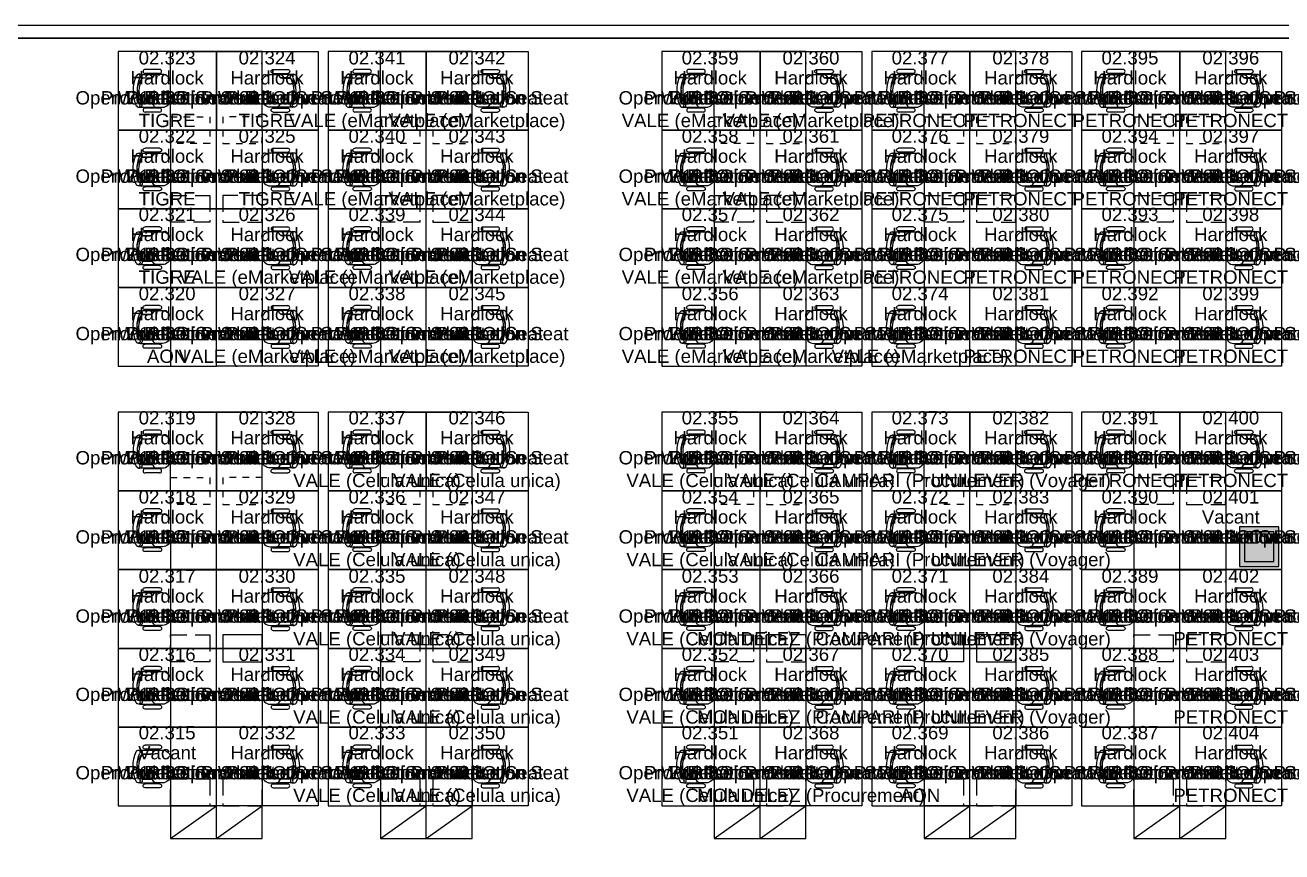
# Model space of a CAD drawing. Header units: metres. Extents: x 249.2 to 324.9, y -97.6 to -23.3.
# Drawn here: x 274.24 to 293.4, y -36.08 to -23.48 of the extents above; entities that cross this region are included whole.
import ezdxf
from ezdxf.enums import TextEntityAlignment as Align

# ---------------------------------------------------------------- set-up
doc = ezdxf.new("R2010")
doc.units = ezdxf.units.M
doc.linetypes.add('ACC BH AltaVila -2PAV$0$HIDDEN', pattern=[0.375, 0.25, -0.125])
for name, color, linetype in [('ACC BH AltaVila -2PAV$0$252', 7, 'Continuous'), ('ACC BH AltaVila -2PAV$0$P02', 7, 'Continuous'), ('ACC BH AltaVila -2PAV$0$PLR', 7, 'Continuous'), ('EC1 Area Polygons', 30, 'Continuous'), ('EC1 Space Function Descs', 7, 'Continuous'), ('EC1 Space Names', 7, 'Continuous'), ('EC1 Space Numbers', 140, 'Continuous'), ('EC1 Space Polygons', 6, 'Continuous'), ('EC1 Space Project', 7, 'Continuous'), ('EC1 Space Square Footages', 7, 'Continuous'), ('EC1 Space Status Descs', 7, 'Continuous'), ('EC1 Space Type Descs', 7, 'Continuous'), ('EC1 Tenant Names', 7, 'Continuous'), ('EC1 UDA Design Capacity', 7, 'Continuous'), ('EC1 UDA Is Secured', 7, 'Continuous'), ('EC1 Zone Polygons', 4, 'Continuous')]:
    doc.layers.add(name, color=color, linetype=linetype)
doc.styles.add('EC1 LABELS', font='arial.ttf', dxfattribs={"height": 0.2})

# ---------------------------------------------------------------- blocks, each defined once
blk = doc.blocks.new('ACC BH AltaVila -2PAV$0$CAD10')
for p, q in [((-32.5, -40.5), (-32.5, -18.2)), ((-26.5, -40.5), (-26.5, -18.2)), ((-25, -11.2), (-25, -35.1)), ((-22.7, -13.8), (-19, -13.8)), ((-19.5, -13.8), (-19.5, -28.8)), ((-19, -13.8), (-19, -26.9)), ((19, -13.8), (22.7, -13.8)), ((19, -26.9), (19, -13.8)), ((19.5, -13.8), (19.5, -28.8)), ((25, -11.2), (25, -35.1)), ((26.5, -40.5), (26.5, -18.2)), ((32.5, -40.5), (32.5, -18.2)), ((-25, -35.1), (-25, -45)), ((-20.8, -30.2), (-23.2, -31.8)), ((23.2, -31.8), (20.8, -30.2)), ((25, -45), (25, -35.1)), ((-13, -57), (13, -57))]:
    blk.add_line(p, q)
for centre, radius, start, end in [((-29.5, -18.2), 3, 0, 180), ((-19.7, -9.6), 5.59, 123.8625, 206.9558), ((-19.7, -9.6), 5.59, 197.4075, 206.9558), ((-22.1, -8.2), 2.82, 158.9328, 309.9139), ((-20.8, -9.7), 4.48, 211.9392, 245.6213), ((-22.5, -12.8), 1, 242.2765, 270), ((0, -55.1), 55.1, 65.57, 114.43), ((0, -55.1), 49.1, 65.57, 114.43), ((-19.3, -12.8), 1, 270, 298.086), ((0, -48.9), 39.9, 61.5569, 118.4431), ((-20.8, -9.7), 4.48, 294.3787, 309.8839), ((0, -32.1), 26.1, 46.4961, 133.5039), ((20.8, -9.7), 4.48, 230.1161, 245.6213), ((19.3, -12.8), 1, 241.914, 270), ((22.1, -8.2), 2.82, 230.0861, 21.0672), ((22.5, -12.8), 1, 270, 297.7235), ((20.8, -9.7), 4.48, 294.3787, 328.0608), ((19.7, -9.6), 5.59, 333.0442, 56.1375), ((29.5, -18.2), 3, 0, 180), ((-21, -35.1), 4, 123.6901, 180), ((-23, -26.9), 4, 303.6901, 0), ((23, -26.9), 4, 180, 236.3099), ((21, -35.1), 4, 0, 56.3099), ((-29.5, -40.5), 3, 180, 0), ((-13, -45), 12, 180, 270), ((13, -45), 12, 270, 0), ((29.5, -40.5), 3, 180, 0)]:
    blk.add_arc(centre, radius, start, end)
blk = doc.blocks.new('ACC BH AltaVila -2PAV$0$4MESAS')
for points in [[(0, 240), (70, 240), (70, 120), (0, 120)], [(140, 240), (70, 240), (70, 120), (140, 120)], [(0, 0), (70, 0), (70, 120), (0, 120)], [(140, 0), (70, 0), (70, 120), (140, 120)]]:
    blk.add_lwpolyline(points, close=True)
at = {"linetype": 'ACC BH AltaVila -2PAV$0$HIDDEN'}
for points in [[(0, 99.5), (0, 140.5), (60, 140.5), (60, 99.5)], [(140, 99.5), (140, 140.5), (80, 140.5), (80, 99.5)]]:
    blk.add_lwpolyline(points, close=True, dxfattribs=at)
for p, rotation in [((-57, 180), 90), ((197, 60), 270)]:
    blk.add_blockref('ACC BH AltaVila -2PAV$0$CAD10', p, dxfattribs=dict(rotation=rotation))
at = {"xscale": -1}
for p, rotation in [((197, 180), 270), ((-57, 60), 90)]:
    blk.add_blockref('ACC BH AltaVila -2PAV$0$CAD10', p, dxfattribs=dict(at, rotation=rotation))
blk = doc.blocks.new('ACC BH AltaVila -2PAV$0$dajkdajkf')
at = {"layer": 'ACC BH AltaVila -2PAV$0$PLR'}
h = blk.add_hatch(color=256, dxfattribs=at)
h.dxf.hatch_style = 1
h.paths.add_polyline_path([(79892.9, -86655.6), (79952.9, -86655.6), (79952.9, -86595.6), (79892.9, -86595.6)])
blk.add_lwpolyline([(79892.9, -86655.6), (79952.9, -86655.6), (79952.9, -86595.6), (79892.9, -86595.6)], close=True, dxfattribs=at)

msp = doc.modelspace()

# ---------------------------------------------------------------- linework, layer by layer
msp.add_line((275.656, -23.88), (275.656, -23.901))
at = {"layer": 'ACC BH AltaVila -2PAV$0$252'}
for p, q in [((276.454, -35.88), (277.154, -35.38)), ((277.154, -35.88), (277.154, -35.38)), ((277.154, -35.88), (277.854, -35.38)), ((279.654, -35.88), (280.354, -35.38)), ((280.354, -35.88), (280.354, -35.38)), ((280.354, -35.88), (281.054, -35.38)), ((284.744, -35.88), (285.444, -35.38)), ((285.444, -35.88), (285.444, -35.38)), ((285.444, -35.88), (286.144, -35.38)), ((287.944, -35.88), (288.644, -35.38)), ((288.644, -35.88), (288.644, -35.38)), ((288.644, -35.88), (289.344, -35.38)), ((291.144, -35.88), (291.844, -35.38)), ((291.844, -35.88), (291.844, -35.38)), ((291.844, -35.88), (292.544, -35.38))]:
    msp.add_line(p, q, dxfattribs=at)
at = {"layer": 'ACC BH AltaVila -2PAV$0$252', "linetype": 'ACC BH AltaVila -2PAV$0$HIDDEN'}
for points in [[(276.454, -26.485), (276.454, -26.075), (277.054, -26.075), (277.054, -26.485)], [(277.854, -26.485), (277.854, -26.075), (277.254, -26.075), (277.254, -26.485)], [(279.654, -26.485), (279.654, -26.075), (280.254, -26.075), (280.254, -26.485)], [(281.054, -26.485), (281.054, -26.075), (280.454, -26.075), (280.454, -26.485)], [(284.744, -26.485), (284.744, -26.075), (285.344, -26.075), (285.344, -26.485)], [(286.144, -26.485), (286.144, -26.075), (285.544, -26.075), (285.544, -26.485)], [(287.944, -26.485), (287.944, -26.075), (288.544, -26.075), (288.544, -26.485)], [(289.344, -26.485), (289.344, -26.075), (288.744, -26.075), (288.744, -26.485)], [(291.144, -26.485), (291.144, -26.075), (291.744, -26.075), (291.744, -26.485)], [(292.544, -26.485), (292.544, -26.075), (291.944, -26.075), (291.944, -26.485)], [(291.144, -30.785), (291.144, -30.375), (291.744, -30.375), (291.744, -30.785)], [(292.544, -30.785), (292.544, -30.375), (291.944, -30.375), (291.944, -30.785)], [(276.454, -33.185), (276.454, -32.775), (277.054, -32.775), (277.054, -33.185)], [(279.654, -33.185), (279.654, -32.775), (280.254, -32.775), (280.254, -33.185)], [(281.054, -33.185), (281.054, -32.775), (280.454, -32.775), (280.454, -33.185)], [(284.744, -33.185), (284.744, -32.775), (285.344, -32.775), (285.344, -33.185)], [(286.144, -33.185), (286.144, -32.775), (285.544, -32.775), (285.544, -33.185)], [(291.144, -33.185), (291.144, -32.775), (291.744, -32.775), (291.744, -33.185)], [(292.544, -33.185), (292.544, -32.775), (291.944, -32.775), (291.944, -33.185)], [(276.454, -35.38), (276.454, -34.97), (277.054, -34.97), (277.054, -35.38)], [(277.854, -35.38), (277.854, -34.97), (277.254, -34.97), (277.254, -35.38)], [(279.654, -35.38), (279.654, -34.97), (280.254, -34.97), (280.254, -35.38)], [(281.054, -35.38), (281.054, -34.97), (280.454, -34.97), (280.454, -35.38)], [(284.744, -35.38), (284.744, -34.97), (285.344, -34.97), (285.344, -35.38)], [(286.144, -35.38), (286.144, -34.97), (285.544, -34.97), (285.544, -35.38)], [(287.944, -35.38), (287.944, -34.97), (288.544, -34.97), (288.544, -35.38)], [(289.344, -35.38), (289.344, -34.97), (288.744, -34.97), (288.744, -35.38)], [(291.144, -35.38), (291.144, -34.97), (291.744, -34.97), (291.744, -35.38)], [(292.544, -35.38), (292.544, -34.97), (291.944, -34.97), (291.944, -35.38)]]:
    msp.add_lwpolyline(points, close=True, dxfattribs=at)
at = {"layer": 'ACC BH AltaVila -2PAV$0$252'}
for points in [[(276.454, -27.48), (277.154, -27.48), (277.154, -26.28), (276.454, -26.28)], [(277.854, -27.48), (277.154, -27.48), (277.154, -26.28), (277.854, -26.28)], [(279.654, -27.48), (280.354, -27.48), (280.354, -26.28), (279.654, -26.28)], [(281.054, -27.48), (280.354, -27.48), (280.354, -26.28), (281.054, -26.28)], [(284.744, -27.48), (285.444, -27.48), (285.444, -26.28), (284.744, -26.28)], [(286.144, -27.48), (285.444, -27.48), (285.444, -26.28), (286.144, -26.28)], [(287.944, -27.48), (288.644, -27.48), (288.644, -26.28), (287.944, -26.28)], [(289.344, -27.48), (288.644, -27.48), (288.644, -26.28), (289.344, -26.28)], [(291.144, -27.48), (291.844, -27.48), (291.844, -26.28), (291.144, -26.28)], [(292.544, -27.48), (291.844, -27.48), (291.844, -26.28), (292.544, -26.28)], [(276.454, -28.68), (277.154, -28.68), (277.154, -27.48), (276.454, -27.48)], [(277.854, -28.68), (277.154, -28.68), (277.154, -27.48), (277.854, -27.48)], [(279.654, -28.68), (280.354, -28.68), (280.354, -27.48), (279.654, -27.48)], [(281.054, -28.68), (280.354, -28.68), (280.354, -27.48), (281.054, -27.48)], [(284.744, -28.68), (285.444, -28.68), (285.444, -27.48), (284.744, -27.48)], [(284.744, -28.68), (285.444, -28.68), (285.444, -27.48), (284.744, -27.48)], [(286.144, -28.68), (285.444, -28.68), (285.444, -27.48), (286.144, -27.48)], [(286.144, -28.68), (285.444, -28.68), (285.444, -27.48), (286.144, -27.48)], [(287.944, -28.68), (288.644, -28.68), (288.644, -27.48), (287.944, -27.48)], [(287.944, -28.68), (288.644, -28.68), (288.644, -27.48), (287.944, -27.48)], [(289.344, -28.68), (288.644, -28.68), (288.644, -27.48), (289.344, -27.48)], [(289.344, -28.68), (288.644, -28.68), (288.644, -27.48), (289.344, -27.48)], [(291.144, -28.68), (291.844, -28.68), (291.844, -27.48), (291.144, -27.48)], [(291.144, -28.68), (291.844, -28.68), (291.844, -27.48), (291.144, -27.48)], [(292.544, -28.68), (291.844, -28.68), (291.844, -27.48), (292.544, -27.48)], [(292.544, -28.68), (291.844, -28.68), (291.844, -27.48), (292.544, -27.48)], [(291.144, -29.38), (291.844, -29.38), (291.844, -30.58), (291.144, -30.58)], [(292.544, -29.38), (291.844, -29.38), (291.844, -30.58), (292.544, -30.58)], [(291.144, -31.78), (291.844, -31.78), (291.844, -30.58), (291.144, -30.58)], [(292.544, -31.78), (291.844, -31.78), (291.844, -30.58), (292.544, -30.58)], [(276.454, -32.98), (277.154, -32.98), (277.154, -31.78), (276.454, -31.78)], [(277.854, -32.98), (277.154, -32.98), (277.154, -31.78), (277.854, -31.78)], [(279.654, -32.98), (280.354, -32.98), (280.354, -31.78), (279.654, -31.78)], [(281.054, -32.98), (280.354, -32.98), (280.354, -31.78), (281.054, -31.78)], [(284.744, -32.98), (285.444, -32.98), (285.444, -31.78), (284.744, -31.78)], [(286.144, -32.98), (285.444, -32.98), (285.444, -31.78), (286.144, -31.78)], [(287.944, -32.98), (288.644, -32.98), (288.644, -31.78), (287.944, -31.78)], [(289.344, -32.98), (288.644, -32.98), (288.644, -31.78), (289.344, -31.78)], [(291.144, -32.98), (291.844, -32.98), (291.844, -31.78), (291.144, -31.78)], [(292.544, -32.98), (291.844, -32.98), (291.844, -31.78), (292.544, -31.78)], [(277.854, -33.185), (277.854, -32.775), (277.254, -32.775), (277.254, -33.185)], [(287.944, -33.185), (287.944, -32.775), (288.544, -32.775), (288.544, -33.185)], [(289.344, -33.185), (289.344, -32.775), (288.744, -32.775), (288.744, -33.185)], [(276.454, -34.18), (277.154, -34.18), (277.154, -32.98), (276.454, -32.98)], [(277.854, -34.18), (277.154, -34.18), (277.154, -32.98), (277.854, -32.98)], [(279.654, -34.18), (280.354, -34.18), (280.354, -32.98), (279.654, -32.98)], [(281.054, -34.18), (280.354, -34.18), (280.354, -32.98), (281.054, -32.98)], [(284.744, -34.18), (285.444, -34.18), (285.444, -32.98), (284.744, -32.98)], [(286.144, -34.18), (285.444, -34.18), (285.444, -32.98), (286.144, -32.98)], [(287.944, -34.18), (288.644, -34.18), (288.644, -32.98), (287.944, -32.98)], [(289.344, -34.18), (288.644, -34.18), (288.644, -32.98), (289.344, -32.98)], [(291.144, -34.18), (291.844, -34.18), (291.844, -32.98), (291.144, -32.98)], [(292.544, -34.18), (291.844, -34.18), (291.844, -32.98), (292.544, -32.98)], [(276.454, -35.38), (277.154, -35.38), (277.154, -34.18), (276.454, -34.18)], [(277.854, -35.38), (277.154, -35.38), (277.154, -34.18), (277.854, -34.18)], [(279.654, -35.38), (280.354, -35.38), (280.354, -34.18), (279.654, -34.18)], [(281.054, -35.38), (280.354, -35.38), (280.354, -34.18), (281.054, -34.18)], [(284.744, -35.38), (285.444, -35.38), (285.444, -34.18), (284.744, -34.18)], [(286.144, -35.38), (285.444, -35.38), (285.444, -34.18), (286.144, -34.18)], [(287.944, -35.38), (288.644, -35.38), (288.644, -34.18), (287.944, -34.18)], [(289.344, -35.38), (288.644, -35.38), (288.644, -34.18), (289.344, -34.18)], [(291.144, -35.38), (291.844, -35.38), (291.844, -34.18), (291.144, -34.18)], [(292.544, -35.38), (291.844, -35.38), (291.844, -34.18), (292.544, -34.18)], [(276.454, -35.88), (277.854, -35.88), (277.854, -35.38), (276.454, -35.38)], [(279.654, -35.88), (281.054, -35.88), (281.054, -35.38), (279.654, -35.38)], [(284.744, -35.88), (286.144, -35.88), (286.144, -35.38), (284.744, -35.38)], [(287.944, -35.88), (289.344, -35.88), (289.344, -35.38), (287.944, -35.38)], [(291.144, -35.88), (292.544, -35.88), (292.544, -35.38), (291.144, -35.38)]]:
    msp.add_lwpolyline(points, close=True, dxfattribs=at)
at = {"layer": 'ACC BH AltaVila -2PAV$0$P02'}
for p, q in [((270.704, -23.48), (275.404, -23.48)), ((270.704, -23.48), (275.552, -23.48)), ((275.552, -23.48), (276.556, -23.48)), ((275.704, -23.48), (280.404, -23.48)), ((276.656, -23.48), (303.044, -23.48)), ((266.129, -23.68), (302.844, -23.68))]:
    msp.add_line(p, q, dxfattribs=at)
at = {"layer": 'ACC BH AltaVila -2PAV$0$PLR'}
for p, q in [((293.279, -31.205), (292.829, -31.205)), ((292.829, -31.205), (292.829, -31.655)), ((293.279, -31.655), (293.279, -31.205)), ((292.829, -31.655), (293.279, -31.655))]:
    msp.add_line(p, q, dxfattribs=at)
at = {"layer": 'EC1 Area Polygons'}
for points in [[(297.854, -57.329), (288.079, -57.329), (288.079, -77.484), (292.953, -77.484), (292.953, -87.49), (293.153, -87.49), (293.153, -97.43), (287.253, -97.43), (258.893, -97.43), (253.154, -97.43), (253.154, -76.77), (253.154, -52.44), (253.154, -51.345), (252.954, -51.345), (252.954, -45.805), (250.604, -45.805), (250.604, -37.19), (250.604, -33.99), (250.604, -33.99), (253.154, -33.99), (253.154, -23.48), (266.128, -23.48), (266.128, -23.679), (302.843, -23.679)], [(253.154, -97.43), (253.154, -51.345), (252.954, -51.345), (252.954, -45.805), (250.604, -45.805), (250.604, -37.229), (250.604, -33.99), (253.154, -33.99), (253.154, -23.48), (253.154, -23.48), (266.128, -23.48), (266.128, -23.679), (302.843, -23.679)]]:
    msp.add_lwpolyline(points, dxfattribs=at)
at = {"layer": 'EC1 Space Polygons'}
for points in [[(277.154, -23.879), (275.656, -23.879), (275.656, -25.079), (277.154, -25.079), (277.154, -23.879)], [(277.154, -23.879), (278.706, -23.879), (278.706, -25.079), (277.154, -25.079), (277.154, -23.879)], [(280.353, -23.879), (278.856, -23.879), (278.856, -25.079), (280.353, -25.079), (280.353, -23.879)], [(280.353, -23.879), (281.907, -23.879), (281.907, -25.079), (280.353, -25.079), (280.353, -23.879)], [(285.444, -23.879), (283.946, -23.879), (283.946, -25.079), (285.444, -25.079), (285.444, -23.879)], [(285.444, -23.879), (286.996, -23.879), (286.996, -25.079), (285.444, -25.079), (285.444, -23.879)], [(288.643, -23.879), (287.146, -23.879), (287.146, -25.079), (288.643, -25.079), (288.643, -23.879)], [(288.643, -23.879), (290.197, -23.879), (290.197, -25.079), (288.643, -25.079), (288.643, -23.879)], [(291.844, -23.879), (290.346, -23.879), (290.346, -25.079), (291.844, -25.079), (291.844, -23.879)], [(291.844, -23.879), (293.396, -23.879), (293.396, -25.079), (291.844, -25.079), (291.844, -23.879)], [(277.154, -25.079), (275.656, -25.079), (275.656, -26.279), (277.154, -26.279), (277.154, -25.079)], [(277.154, -25.079), (278.706, -25.079), (278.706, -26.279), (277.154, -26.279), (277.154, -25.079)], [(280.353, -25.079), (278.856, -25.079), (278.856, -26.279), (280.353, -26.279), (280.353, -25.079)], [(280.353, -25.079), (281.907, -25.079), (281.907, -26.279), (280.353, -26.279), (280.353, -25.079)], [(285.444, -25.079), (283.946, -25.079), (283.946, -26.279), (285.444, -26.279), (285.444, -25.079)], [(285.444, -25.079), (286.996, -25.079), (286.996, -26.279), (285.444, -26.279), (285.444, -25.079)], [(288.643, -25.079), (287.146, -25.079), (287.146, -26.279), (288.643, -26.279), (288.643, -25.079)], [(288.643, -25.079), (290.197, -25.079), (290.197, -26.279), (288.643, -26.279), (288.643, -25.079)], [(291.844, -25.079), (290.346, -25.079), (290.346, -26.279), (291.844, -26.279), (291.844, -25.079)], [(291.844, -25.079), (293.396, -25.079), (293.396, -26.279), (291.844, -26.279), (291.844, -25.079)], [(277.154, -26.279), (275.656, -26.279), (275.656, -27.48), (277.154, -27.48), (277.154, -26.279)], [(277.154, -26.279), (278.706, -26.279), (278.706, -27.48), (277.154, -27.48), (277.154, -26.279)], [(280.353, -26.279), (278.856, -26.279), (278.856, -27.48), (280.353, -27.48), (280.353, -26.279)], [(280.353, -26.279), (281.907, -26.279), (281.907, -27.48), (280.353, -27.48), (280.353, -26.279)], [(285.444, -26.279), (283.946, -26.279), (283.946, -27.48), (285.444, -27.48), (285.444, -26.279)], [(285.444, -26.279), (286.996, -26.279), (286.996, -27.48), (285.444, -27.48), (285.444, -26.279)], [(288.643, -26.279), (287.146, -26.279), (287.146, -27.48), (288.643, -27.48), (288.643, -26.279)], [(288.643, -26.279), (290.197, -26.279), (290.197, -27.48), (288.643, -27.48), (288.643, -26.279)], [(291.844, -26.279), (290.346, -26.279), (290.346, -27.48), (291.844, -27.48), (291.844, -26.279)], [(291.844, -26.279), (293.396, -26.279), (293.396, -27.48), (291.844, -27.48), (291.844, -26.279)], [(277.154, -27.48), (275.656, -27.48), (275.656, -28.68), (277.154, -28.68), (277.154, -27.48)], [(277.154, -27.48), (278.706, -27.48), (278.706, -28.68), (277.154, -28.68), (277.154, -27.48)], [(280.353, -27.48), (278.856, -27.48), (278.856, -28.68), (280.353, -28.68), (280.353, -27.48)], [(280.353, -27.48), (281.907, -27.48), (281.907, -28.68), (280.353, -28.68), (280.353, -27.48)], [(285.444, -27.48), (283.946, -27.48), (283.946, -28.68), (285.444, -28.68), (285.444, -27.48)], [(285.444, -27.48), (286.996, -27.48), (286.996, -28.68), (285.444, -28.68), (285.444, -27.48)], [(288.643, -27.48), (287.146, -27.48), (287.146, -28.68), (288.643, -28.68), (288.643, -27.48)], [(288.643, -27.48), (290.197, -27.48), (290.197, -28.68), (288.643, -28.68), (288.643, -27.48)], [(291.844, -27.48), (290.346, -27.48), (290.346, -28.68), (291.844, -28.68), (291.844, -27.48)], [(291.844, -27.48), (293.396, -27.48), (293.396, -28.68), (291.844, -28.68), (291.844, -27.48)], [(277.154, -29.38), (275.656, -29.38), (275.656, -30.579), (277.154, -30.579), (277.154, -29.38)], [(277.154, -29.38), (278.706, -29.38), (278.706, -30.579), (277.154, -30.579), (277.154, -29.38)], [(280.353, -29.38), (278.856, -29.38), (278.856, -30.579), (280.353, -30.579), (280.353, -29.38)], [(280.353, -29.38), (281.907, -29.38), (281.907, -30.579), (280.353, -30.579), (280.353, -29.38)], [(285.444, -29.38), (283.946, -29.38), (283.946, -30.579), (285.444, -30.579), (285.444, -29.38)], [(285.444, -29.38), (286.996, -29.38), (286.996, -30.579), (285.444, -30.579), (285.444, -29.38)], [(288.643, -29.38), (287.146, -29.38), (287.146, -30.579), (288.643, -30.579), (288.643, -29.38)], [(288.643, -29.38), (290.197, -29.38), (290.197, -30.579), (288.643, -30.579), (288.643, -29.38)], [(291.844, -29.38), (290.346, -29.38), (290.346, -30.579), (291.844, -30.579), (291.844, -29.38)], [(291.844, -29.38), (293.396, -29.38), (293.396, -30.579), (291.844, -30.579), (291.844, -29.38)], [(277.154, -30.579), (275.656, -30.579), (275.656, -31.779), (277.154, -31.779), (277.154, -30.579)], [(277.154, -30.579), (278.706, -30.579), (278.706, -31.779), (277.154, -31.779), (277.154, -30.579)], [(280.353, -30.579), (278.856, -30.579), (278.856, -31.779), (280.353, -31.779), (280.353, -30.579)], [(280.353, -30.579), (281.907, -30.579), (281.907, -31.779), (280.353, -31.779), (280.353, -30.579)], [(285.444, -30.579), (283.946, -30.579), (283.946, -31.779), (285.444, -31.779), (285.444, -30.579)], [(285.444, -30.579), (286.996, -30.579), (286.996, -31.779), (285.444, -31.779), (285.444, -30.579)], [(288.643, -30.579), (287.146, -30.579), (287.146, -31.779), (288.643, -31.779), (288.643, -30.579)], [(288.643, -30.579), (290.197, -30.579), (290.197, -31.779), (288.643, -31.779), (288.643, -30.579)], [(291.844, -30.579), (290.346, -30.579), (290.346, -31.779), (291.844, -31.779), (291.844, -30.579)], [(291.844, -30.579), (293.396, -30.579), (293.396, -31.779), (291.844, -31.779), (291.844, -30.579)], [(277.154, -31.779), (275.656, -31.779), (275.656, -32.98), (277.154, -32.98), (277.154, -31.779)], [(277.154, -31.779), (278.706, -31.779), (278.706, -32.98), (277.154, -32.98), (277.154, -31.779)], [(280.353, -31.779), (278.856, -31.779), (278.856, -32.98), (280.353, -32.98), (280.353, -31.779)], [(280.353, -31.779), (281.907, -31.779), (281.907, -32.98), (280.353, -32.98), (280.353, -31.779)], [(285.444, -31.779), (283.946, -31.779), (283.946, -32.98), (285.444, -32.98), (285.444, -31.779)], [(285.444, -31.779), (286.996, -31.779), (286.996, -32.98), (285.444, -32.98), (285.444, -31.779)], [(288.643, -31.779), (287.146, -31.779), (287.146, -32.98), (288.643, -32.98), (288.643, -31.779)], [(288.643, -31.779), (290.197, -31.779), (290.197, -32.98), (288.643, -32.98), (288.643, -31.779)], [(291.844, -31.779), (290.346, -31.779), (290.346, -32.98), (291.844, -32.98), (291.844, -31.779)], [(291.844, -31.779), (293.396, -31.779), (293.396, -32.98), (291.844, -32.98), (291.844, -31.779)], [(277.154, -32.98), (275.656, -32.98), (275.656, -34.18), (277.154, -34.18), (277.154, -32.98)], [(277.154, -32.98), (278.706, -32.98), (278.706, -34.18), (277.154, -34.18), (277.154, -32.98)], [(280.353, -32.98), (278.856, -32.98), (278.856, -34.18), (280.353, -34.18), (280.353, -32.98)], [(280.353, -32.98), (281.907, -32.98), (281.907, -34.18), (280.353, -34.18), (280.353, -32.98)], [(285.444, -32.98), (283.946, -32.98), (283.946, -34.18), (285.444, -34.18), (285.444, -32.98)], [(285.444, -32.98), (286.996, -32.98), (286.996, -34.18), (285.444, -34.18), (285.444, -32.98)], [(288.643, -32.98), (287.146, -32.98), (287.146, -34.18), (288.643, -34.18), (288.643, -32.98)], [(288.643, -32.98), (290.197, -32.98), (290.197, -34.18), (288.643, -34.18), (288.643, -32.98)], [(291.844, -32.98), (290.346, -32.98), (290.346, -34.18), (291.844, -34.18), (291.844, -32.98)], [(291.844, -32.98), (293.396, -32.98), (293.396, -34.18), (291.844, -34.18), (291.844, -32.98)], [(277.154, -34.18), (275.656, -34.18), (275.656, -35.38), (277.154, -35.38), (277.154, -34.18)], [(277.154, -34.18), (278.706, -34.18), (278.706, -35.38), (277.154, -35.38), (277.154, -34.18)], [(280.353, -34.18), (278.856, -34.18), (278.856, -35.38), (280.353, -35.38), (280.353, -34.18)], [(280.353, -34.18), (281.907, -34.18), (281.907, -35.38), (280.353, -35.38), (280.353, -34.18)], [(285.444, -34.18), (283.946, -34.18), (283.946, -35.38), (285.444, -35.38), (285.444, -34.18)], [(285.444, -34.18), (286.996, -34.18), (286.996, -35.38), (285.444, -35.38), (285.444, -34.18)], [(288.643, -34.18), (287.146, -34.18), (287.146, -35.38), (288.643, -35.38), (288.643, -34.18)], [(288.643, -34.18), (290.197, -34.18), (290.197, -35.38), (288.643, -35.38), (288.643, -34.18)], [(291.844, -34.18), (290.346, -34.18), (290.346, -35.38), (291.844, -35.38), (291.844, -34.18)], [(291.844, -34.18), (293.396, -34.18), (293.396, -35.38), (291.844, -35.38), (291.844, -34.18)]]:
    msp.add_lwpolyline(points, close=True, dxfattribs=at)
at = {"layer": 'EC1 Zone Polygons'}
msp.add_lwpolyline([(302.843, -23.679), (273.453, -23.679)], dxfattribs=at)

# ---------------------------------------------------------------- block references
at = {"layer": 'ACC BH AltaVila -2PAV$0$252', "yscale": 0.01, "zscale": 0.01}
for p, xscale in [((277.854, -26.28), -0.01), ((281.054, -26.28), -0.01), ((286.144, -26.28), -0.01), ((289.344, -26.28), -0.01), ((292.544, -26.28), -0.01), ((276.454, -31.78), 0.01), ((279.654, -31.78), 0.01), ((284.744, -31.78), 0.01), ((287.944, -31.78), 0.01)]:
    msp.add_blockref('ACC BH AltaVila -2PAV$0$4MESAS', p, dxfattribs=dict(at, xscale=xscale))
at = {"layer": 'ACC BH AltaVila -2PAV$0$252', "extrusion": (0, 0, -1), "yscale": 0.01, "zscale": -0.01}
for p, xscale, rotation in [((-275.884, -26.88), 0.01, 270), ((-279.084, -26.88), 0.01, 270), ((-284.174, -26.88), 0.01, 270), ((-287.374, -26.88), 0.01, 270), ((-290.574, -26.88), 0.01, 270), ((-275.884, -28.08), 0.01, 270), ((-279.084, -28.08), 0.01, 270), ((-284.174, -28.08), 0.01, 270), ((-287.374, -28.08), 0.01, 270), ((-290.574, -28.08), 0.01, 270), ((-278.424, -32.38), -0.01, 90), ((-281.624, -32.38), -0.01, 90), ((-286.714, -32.38), -0.01, 90), ((-289.914, -32.38), -0.01, 90), ((-293.114, -32.38), -0.01, 90), ((-275.884, -33.58), 0.01, 270), ((-279.084, -33.58), 0.01, 270), ((-284.174, -33.58), 0.01, 270), ((-287.374, -33.58), 0.01, 270), ((-290.574, -33.58), 0.01, 270), ((-275.884, -34.78), 0.01, 270), ((-279.084, -34.78), 0.01, 270), ((-284.174, -34.78), 0.01, 270), ((-287.374, -34.78), 0.01, 270), ((-290.574, -34.78), 0.01, 270)]:
    msp.add_blockref('ACC BH AltaVila -2PAV$0$CAD10', p, dxfattribs=dict(at, xscale=xscale, rotation=rotation))
at = {"layer": 'ACC BH AltaVila -2PAV$0$252', "yscale": 0.01, "zscale": 0.01}
for p, xscale, rotation in [((278.424, -26.88), 0.01, 270), ((281.624, -26.88), 0.01, 270), ((286.714, -26.88), 0.01, 270), ((289.914, -26.88), 0.01, 270), ((293.114, -26.88), 0.01, 270), ((278.424, -28.08), 0.01, 270), ((281.624, -28.08), 0.01, 270), ((286.714, -28.08), 0.01, 270), ((289.914, -28.08), 0.01, 270), ((293.114, -28.08), 0.01, 270), ((290.574, -29.98), 0.01, 90), ((293.114, -29.98), -0.01, 270), ((290.574, -31.18), -0.01, 90), ((275.884, -32.38), -0.01, 90), ((279.084, -32.38), -0.01, 90), ((284.174, -32.38), -0.01, 90), ((287.374, -32.38), -0.01, 90), ((290.574, -32.38), -0.01, 90), ((278.424, -33.58), 0.01, 270), ((281.624, -33.58), 0.01, 270), ((286.714, -33.58), 0.01, 270), ((289.914, -33.58), 0.01, 270), ((293.114, -33.58), 0.01, 270), ((278.424, -34.78), 0.01, 270), ((281.624, -34.78), 0.01, 270), ((286.714, -34.78), 0.01, 270), ((289.914, -34.78), 0.01, 270), ((293.114, -34.78), 0.01, 270)]:
    msp.add_blockref('ACC BH AltaVila -2PAV$0$CAD10', p, dxfattribs=dict(at, xscale=xscale, rotation=rotation))
at = {"layer": 'ACC BH AltaVila -2PAV$0$PLR', "xscale": 0.01, "yscale": 0.01, "zscale": 0.01}
msp.add_blockref('ACC BH AltaVila -2PAV$0$dajkdajkf', (-506.176, 834.827), dxfattribs=at)

# ---------------------------------------------------------------- texts
at = {"layer": 'EC1 Space Function Descs', "style": 'EC1 LABELS'}
for p in [(276.403, -24.689), (277.927, -24.689), (279.603, -24.689), (281.127, -24.689), (284.683, -24.689), (286.22, -24.689), (287.884, -24.689), (289.42, -24.689), (291.084, -24.689), (292.621, -24.689), (294.284, -24.689), (276.403, -25.883), (277.927, -25.883), (279.603, -25.883), (281.127, -25.883), (284.683, -25.883), (286.22, -25.883), (287.884, -25.883), (289.42, -25.883), (291.084, -25.883), (292.621, -25.883), (294.284, -25.883), (276.403, -27.076), (277.927, -27.076), (279.603, -27.076), (281.127, -27.076), (284.683, -27.076), (286.22, -27.076), (287.884, -27.076), (289.42, -27.076), (291.084, -27.076), (292.621, -27.076), (294.284, -27.076), (276.403, -28.283), (277.927, -28.283), (279.603, -28.283), (281.127, -28.283), (284.683, -28.283), (286.22, -28.283), (287.884, -28.283), (289.42, -28.283), (291.084, -28.283), (292.621, -28.283), (294.284, -28.283), (276.403, -30.175), (277.927, -30.175), (279.603, -30.175), (281.127, -30.175), (284.683, -30.175), (286.22, -30.175), (287.884, -30.175), (289.42, -30.175), (291.084, -30.175), (292.621, -30.175), (294.284, -30.175), (276.403, -31.382), (277.927, -31.382), (279.603, -31.382), (281.127, -31.382), (284.683, -31.382), (286.22, -31.382), (287.884, -31.382), (289.42, -31.382), (291.084, -31.382), (292.621, -31.382), (294.284, -31.382), (276.403, -32.588), (277.927, -32.588), (279.603, -32.588), (281.127, -32.588), (284.683, -32.588), (286.22, -32.588), (287.884, -32.588), (289.42, -32.588), (291.084, -32.588), (292.621, -32.588), (294.284, -32.588), (276.403, -33.782), (277.927, -33.782), (279.603, -33.782), (281.127, -33.782), (284.683, -33.782), (286.22, -33.782), (287.884, -33.782), (289.42, -33.782), (291.084, -33.782), (292.621, -33.782), (294.284, -33.782), (276.403, -34.976), (277.927, -34.976), (279.603, -34.976), (281.127, -34.976), (284.683, -34.976), (286.22, -34.976), (287.884, -34.976), (289.42, -34.976), (291.084, -34.976), (292.621, -34.976), (294.284, -34.976)]:
    msp.add_text('Production Seat', height=0.2032, dxfattribs=at).set_placement(p, align=Align.CENTER)
at = {"layer": 'EC1 Space Names', "style": 'EC1 LABELS'}
for p in [(276.403, -24.689), (277.927, -24.689), (279.603, -24.689), (281.127, -24.689), (284.683, -24.689), (286.22, -24.689), (287.884, -24.689), (289.42, -24.689), (291.084, -24.689), (292.621, -24.689), (276.403, -25.883), (277.927, -25.883), (279.603, -25.883), (281.127, -25.883), (284.683, -25.883), (286.22, -25.883), (287.884, -25.883), (289.42, -25.883), (291.084, -25.883), (292.621, -25.883), (276.403, -27.076), (277.927, -27.076), (279.603, -27.076), (281.127, -27.076), (284.683, -27.076), (286.22, -27.076), (287.884, -27.076), (289.42, -27.076), (291.084, -27.076), (292.621, -27.076), (276.403, -28.283), (277.927, -28.283), (279.603, -28.283), (281.127, -28.283), (284.683, -28.283), (286.22, -28.283), (287.884, -28.283), (289.42, -28.283), (291.084, -28.283), (292.621, -28.283), (276.403, -30.175), (277.927, -30.175), (279.603, -30.175), (281.127, -30.175), (284.683, -30.175), (286.22, -30.175), (287.884, -30.175), (289.42, -30.175), (291.084, -30.175), (292.621, -30.175), (276.403, -31.382), (277.927, -31.382), (279.603, -31.382), (281.127, -31.382), (284.683, -31.382), (286.22, -31.382), (287.884, -31.382), (289.42, -31.382), (291.084, -31.382), (292.621, -31.382), (276.403, -32.588), (277.927, -32.588), (279.603, -32.588), (281.127, -32.588), (284.683, -32.588), (286.22, -32.588), (287.884, -32.588), (289.42, -32.588), (291.084, -32.588), (292.621, -32.588), (276.403, -33.782), (277.927, -33.782), (279.603, -33.782), (281.127, -33.782), (284.683, -33.782), (286.22, -33.782), (287.884, -33.782), (289.42, -33.782), (291.084, -33.782), (292.621, -33.782), (276.403, -34.976), (277.927, -34.976), (279.603, -34.976), (281.127, -34.976), (284.683, -34.976), (286.22, -34.976), (287.884, -34.976), (289.42, -34.976), (291.084, -34.976), (292.621, -34.976)]:
    msp.add_text('Workstation', height=0.2032, dxfattribs=at).set_placement(p, align=Align.CENTER)
at = {"layer": 'EC1 Space Numbers', "style": 'EC1 LABELS'}
for s, p in [('02.323', (276.403, -24.079)), ('02.324', (277.927, -24.079)), ('02.341', (279.603, -24.079)), ('02.342', (281.127, -24.079)), ('02.359', (284.683, -24.079)), ('02.360', (286.22, -24.079)), ('02.377', (287.884, -24.079)), ('02.378', (289.42, -24.079)), ('02.395', (291.084, -24.079)), ('02.396', (292.621, -24.079)), ('02.322', (276.403, -25.273)), ('02.325', (277.927, -25.273)), ('02.340', (279.603, -25.273)), ('02.343', (281.127, -25.273)), ('02.358', (284.683, -25.273)), ('02.361', (286.22, -25.273)), ('02.376', (287.884, -25.273)), ('02.379', (289.42, -25.273)), ('02.394', (291.084, -25.273)), ('02.397', (292.621, -25.273)), ('02.321', (276.403, -26.467)), ('02.326', (277.927, -26.467)), ('02.339', (279.603, -26.467)), ('02.344', (281.127, -26.467)), ('02.357', (284.683, -26.467)), ('02.362', (286.22, -26.467)), ('02.375', (287.884, -26.467)), ('02.380', (289.42, -26.467)), ('02.393', (291.084, -26.467)), ('02.398', (292.621, -26.467)), ('02.320', (276.403, -27.673)), ('02.327', (277.927, -27.673)), ('02.338', (279.603, -27.673)), ('02.345', (281.127, -27.673)), ('02.356', (284.683, -27.673)), ('02.363', (286.22, -27.673)), ('02.374', (287.884, -27.673)), ('02.381', (289.42, -27.673)), ('02.392', (291.084, -27.673)), ('02.399', (292.621, -27.673)), ('02.319', (276.403, -29.566)), ('02.328', (277.927, -29.566)), ('02.337', (279.603, -29.566)), ('02.346', (281.127, -29.566)), ('02.355', (284.683, -29.566)), ('02.364', (286.22, -29.566)), ('02.373', (287.884, -29.566)), ('02.382', (289.42, -29.566)), ('02.391', (291.084, -29.566)), ('02.400', (292.621, -29.566)), ('02.318', (276.403, -30.772)), ('02.329', (277.927, -30.772)), ('02.336', (279.603, -30.772)), ('02.347', (281.127, -30.772)), ('02.354', (284.683, -30.772)), ('02.365', (286.22, -30.772)), ('02.372', (287.884, -30.772)), ('02.383', (289.42, -30.772)), ('02.390', (291.084, -30.772)), ('02.401', (292.621, -30.772)), ('02.317', (276.403, -31.979)), ('02.330', (277.927, -31.979)), ('02.335', (279.603, -31.979)), ('02.348', (281.127, -31.979)), ('02.353', (284.683, -31.979)), ('02.366', (286.22, -31.979)), ('02.371', (287.884, -31.979)), ('02.384', (289.42, -31.979)), ('02.389', (291.084, -31.979)), ('02.402', (292.621, -31.979)), ('02.316', (276.403, -33.172)), ('02.331', (277.927, -33.172)), ('02.334', (279.603, -33.172)), ('02.349', (281.127, -33.172)), ('02.352', (284.683, -33.172)), ('02.367', (286.22, -33.172)), ('02.370', (287.884, -33.172)), ('02.385', (289.42, -33.172)), ('02.388', (291.084, -33.172)), ('02.403', (292.621, -33.172)), ('02.315', (276.403, -34.366)), ('02.332', (277.927, -34.366)), ('02.333', (279.603, -34.366)), ('02.350', (281.127, -34.366)), ('02.351', (284.683, -34.366)), ('02.368', (286.22, -34.366)), ('02.369', (287.884, -34.366)), ('02.386', (289.42, -34.366)), ('02.387', (291.084, -34.366)), ('02.404', (292.621, -34.366))]:
    msp.add_text(s, height=0.2032, dxfattribs=at).set_placement(p, align=Align.CENTER)
at = {"layer": 'EC1 Space Project', "style": 'EC1 LABELS'}
for s, p in [('TIGRE', (276.403, -25.034)), ('TIGRE', (277.927, -25.034)), ('VALE (eMarketplace)', (279.603, -25.034)), ('VALE (eMarketplace)', (281.127, -25.034)), ('VALE (eMarketplace)', (284.683, -25.034)), ('VALE (eMarketplace)', (286.22, -25.034)), ('PETRONECT', (287.884, -25.034)), ('PETRONECT', (289.42, -25.034)), ('PETRONECT', (291.084, -25.034)), ('PETRONECT', (292.621, -25.034)), ('TIGRE', (276.403, -26.228)), ('TIGRE', (277.927, -26.228)), ('VALE (eMarketplace)', (279.603, -26.228)), ('VALE (eMarketplace)', (281.127, -26.228)), ('VALE (eMarketplace)', (284.683, -26.228)), ('VALE (eMarketplace)', (286.22, -26.228)), ('PETRONECT', (287.884, -26.228)), ('PETRONECT', (289.42, -26.228)), ('PETRONECT', (291.084, -26.228)), ('PETRONECT', (292.621, -26.228)), ('VALE (eMarketplace)', (277.927, -27.422)), ('VALE (eMarketplace)', (279.603, -27.422)), ('VALE (eMarketplace)', (281.127, -27.422)), ('VALE (eMarketplace)', (284.683, -27.422)), ('VALE (eMarketplace)', (286.22, -27.422)), ('TIGRE', (276.403, -27.422)), ('PETRONECT', (287.884, -27.422)), ('PETRONECT', (289.42, -27.422)), ('PETRONECT', (291.084, -27.422)), ('PETRONECT', (292.621, -27.422)), ('AON', (276.403, -28.628)), ('VALE (eMarketplace)', (277.927, -28.628)), ('VALE (eMarketplace)', (279.603, -28.628)), ('VALE (eMarketplace)', (281.127, -28.628)), ('VALE (eMarketplace)', (284.683, -28.628)), ('VALE (eMarketplace)', (286.22, -28.628)), ('VALE (eMarketplace)', (287.884, -28.628)), ('PETRONECT', (289.42, -28.628)), ('PETRONECT', (291.084, -28.628)), ('PETRONECT', (292.621, -28.628)), ('VALE (Celula unica)', (279.603, -30.521)), ('VALE (Celula unica)', (281.127, -30.521)), ('VALE (Celula unica)', (284.683, -30.521)), ('VALE (Celula unica)', (286.22, -30.521)), ('CAMPARI (Procurement)', (287.884, -30.521)), ('UNILEVER (Voyager)', (289.42, -30.521)), ('PETRONECT', (291.084, -30.521)), ('PETRONECT', (292.621, -30.521)), ('VALE (Celula unica)', (279.603, -31.727)), ('VALE (Celula unica)', (281.127, -31.727)), ('VALE (Celula unica)', (284.683, -31.727)), ('VALE (Celula unica)', (286.22, -31.727)), ('CAMPARI (Procurement)', (287.884, -31.727)), ('UNILEVER (Voyager)', (289.42, -31.727)), ('VALE (Celula unica)', (279.603, -32.934)), ('VALE (Celula unica)', (281.127, -32.934)), ('VALE (Celula unica)', (284.683, -32.934)), ('MONDELEZ (Procurement)', (286.22, -32.934)), ('CAMPARI (Procurement)', (287.884, -32.934)), ('UNILEVER (Voyager)', (289.42, -32.934)), ('PETRONECT', (292.621, -32.934)), ('VALE (Celula unica)', (279.603, -34.127)), ('VALE (Celula unica)', (281.127, -34.127)), ('VALE (Celula unica)', (284.683, -34.127)), ('MONDELEZ (Procurement)', (286.22, -34.127)), ('CAMPARI (Procurement)', (287.884, -34.127)), ('UNILEVER (Voyager)', (289.42, -34.127)), ('PETRONECT', (292.621, -34.127)), ('VALE (Celula unica)', (279.603, -35.321)), ('VALE (Celula unica)', (281.127, -35.321)), ('VALE (Celula unica)', (284.683, -35.321)), ('MONDELEZ (Procurement)', (286.22, -35.321)), ('AON', (287.884, -35.321)), ('PETRONECT', (292.621, -35.321))]:
    msp.add_text(s, height=0.2032, dxfattribs=at).set_placement(p, align=Align.CENTER)
at = {"layer": 'EC1 Space Square Footages', "style": 'EC1 LABELS'}
for s, p in [('19.3 sf', (276.403, -24.689)), ('20.1 sf', (277.927, -24.689)), ('19.3 sf', (279.603, -24.689)), ('20.1 sf', (281.127, -24.689)), ('19.3 sf', (284.683, -24.689)), ('20.1 sf', (286.22, -24.689)), ('19.3 sf', (287.884, -24.689)), ('20.1 sf', (289.42, -24.689)), ('19.3 sf', (291.084, -24.689)), ('20.1 sf', (292.621, -24.689)), ('19.3 sf', (276.403, -25.883)), ('20.1 sf', (277.927, -25.883)), ('19.3 sf', (279.603, -25.883)), ('20.1 sf', (281.127, -25.883)), ('19.3 sf', (284.683, -25.883)), ('20.1 sf', (286.22, -25.883)), ('19.3 sf', (287.884, -25.883)), ('20.1 sf', (289.42, -25.883)), ('19.3 sf', (291.084, -25.883)), ('20.1 sf', (292.621, -25.883)), ('19.3 sf', (276.403, -27.076)), ('20.1 sf', (277.927, -27.076)), ('19.3 sf', (279.603, -27.076)), ('20.1 sf', (281.127, -27.076)), ('19.3 sf', (284.683, -27.076)), ('20.1 sf', (286.22, -27.076)), ('19.3 sf', (287.884, -27.076)), ('20.1 sf', (289.42, -27.076)), ('19.3 sf', (291.084, -27.076)), ('20.1 sf', (292.621, -27.076)), ('19.3 sf', (276.403, -28.283)), ('20.1 sf', (277.927, -28.283)), ('19.3 sf', (279.603, -28.283)), ('20.1 sf', (281.127, -28.283)), ('19.3 sf', (284.683, -28.283)), ('20.1 sf', (286.22, -28.283)), ('19.3 sf', (287.884, -28.283)), ('20.1 sf', (289.42, -28.283)), ('19.3 sf', (291.084, -28.283)), ('20.1 sf', (292.621, -28.283)), ('19.3 sf', (276.403, -30.175)), ('20.1 sf', (277.927, -30.175)), ('19.3 sf', (279.603, -30.175)), ('20.1 sf', (281.127, -30.175)), ('19.3 sf', (284.683, -30.175)), ('20.1 sf', (286.22, -30.175)), ('19.3 sf', (287.884, -30.175)), ('20.1 sf', (289.42, -30.175)), ('19.3 sf', (291.084, -30.175)), ('20.1 sf', (292.621, -30.175)), ('19.3 sf', (276.403, -31.382)), ('20.1 sf', (277.927, -31.382)), ('19.3 sf', (279.603, -31.382)), ('20.1 sf', (281.127, -31.382)), ('19.3 sf', (284.683, -31.382)), ('20.1 sf', (286.22, -31.382)), ('19.3 sf', (287.884, -31.382)), ('20.1 sf', (289.42, -31.382)), ('19.3 sf', (291.084, -31.382)), ('20.1 sf', (292.621, -31.382)), ('19.3 sf', (276.403, -32.588)), ('20.1 sf', (277.927, -32.588)), ('19.3 sf', (279.603, -32.588)), ('20.1 sf', (281.127, -32.588)), ('19.3 sf', (284.683, -32.588)), ('20.1 sf', (286.22, -32.588)), ('19.3 sf', (287.884, -32.588)), ('20.1 sf', (289.42, -32.588)), ('19.3 sf', (291.084, -32.588)), ('20.1 sf', (292.621, -32.588)), ('19.3 sf', (276.403, -33.782)), ('20.1 sf', (277.927, -33.782)), ('19.3 sf', (279.603, -33.782)), ('20.1 sf', (281.127, -33.782)), ('19.3 sf', (284.683, -33.782)), ('20.1 sf', (286.22, -33.782)), ('19.3 sf', (287.884, -33.782)), ('20.1 sf', (289.42, -33.782)), ('19.3 sf', (291.084, -33.782)), ('20.1 sf', (292.621, -33.782)), ('19.3 sf', (276.403, -34.976)), ('20.1 sf', (277.927, -34.976)), ('19.3 sf', (279.603, -34.976)), ('20.1 sf', (281.127, -34.976)), ('19.3 sf', (284.683, -34.976)), ('20.1 sf', (286.22, -34.976)), ('19.3 sf', (287.884, -34.976)), ('20.1 sf', (289.42, -34.976)), ('19.3 sf', (291.084, -34.976)), ('20.1 sf', (292.621, -34.976))]:
    msp.add_text(s, height=0.2032, dxfattribs=at).set_placement(p, align=Align.CENTER)
at = {"layer": 'EC1 Space Status Descs', "style": 'EC1 LABELS'}
for s, p in [('Hardlock', (276.403, -24.384)), ('Hardlock', (277.927, -24.384)), ('Hardlock', (279.603, -24.384)), ('Hardlock', (281.127, -24.384)), ('Hardlock', (284.683, -24.384)), ('Hardlock', (286.22, -24.384)), ('Hardlock', (287.884, -24.384)), ('Hardlock', (289.42, -24.384)), ('Hardlock', (291.084, -24.384)), ('Hardlock', (292.621, -24.384)), ('Hardlock', (276.403, -25.578)), ('Hardlock', (277.927, -25.578)), ('Hardlock', (279.603, -25.578)), ('Hardlock', (281.127, -25.578)), ('Hardlock', (284.683, -25.578)), ('Hardlock', (286.22, -25.578)), ('Hardlock', (287.884, -25.578)), ('Hardlock', (289.42, -25.578)), ('Hardlock', (291.084, -25.578)), ('Hardlock', (292.621, -25.578)), ('Hardlock', (276.403, -26.772)), ('Hardlock', (277.927, -26.772)), ('Hardlock', (279.603, -26.772)), ('Hardlock', (281.127, -26.772)), ('Hardlock', (284.683, -26.772)), ('Hardlock', (286.22, -26.772)), ('Hardlock', (287.884, -26.772)), ('Hardlock', (289.42, -26.772)), ('Hardlock', (291.084, -26.772)), ('Hardlock', (292.621, -26.772)), ('Hardlock', (276.403, -27.978)), ('Hardlock', (277.927, -27.978)), ('Hardlock', (279.603, -27.978)), ('Hardlock', (281.127, -27.978)), ('Hardlock', (284.683, -27.978)), ('Hardlock', (286.22, -27.978)), ('Hardlock', (287.884, -27.978)), ('Hardlock', (289.42, -27.978)), ('Hardlock', (291.084, -27.978)), ('Hardlock', (292.621, -27.978)), ('Hardlock', (276.403, -29.87)), ('Hardlock', (277.927, -29.87)), ('Hardlock', (279.603, -29.87)), ('Hardlock', (281.127, -29.87)), ('Hardlock', (284.683, -29.87)), ('Hardlock', (286.22, -29.87)), ('Hardlock', (287.884, -29.87)), ('Hardlock', (289.42, -29.87)), ('Hardlock', (291.084, -29.87)), ('Hardlock', (292.621, -29.87)), ('Hardlock', (276.403, -31.077)), ('Hardlock', (277.927, -31.077)), ('Hardlock', (279.603, -31.077)), ('Hardlock', (281.127, -31.077)), ('Hardlock', (284.683, -31.077)), ('Hardlock', (286.22, -31.077)), ('Hardlock', (287.884, -31.077)), ('Hardlock', (289.42, -31.077)), ('Hardlock', (291.084, -31.077)), ('Vacant', (292.621, -31.077)), ('Hardlock', (276.403, -32.283)), ('Hardlock', (277.927, -32.283)), ('Hardlock', (279.603, -32.283)), ('Hardlock', (281.127, -32.283)), ('Hardlock', (284.683, -32.283)), ('Hardlock', (286.22, -32.283)), ('Hardlock', (287.884, -32.283)), ('Hardlock', (289.42, -32.283)), ('Hardlock', (291.084, -32.283)), ('Hardlock', (292.621, -32.283)), ('Hardlock', (276.403, -33.477)), ('Hardlock', (277.927, -33.477)), ('Hardlock', (279.603, -33.477)), ('Hardlock', (281.127, -33.477)), ('Hardlock', (284.683, -33.477)), ('Hardlock', (286.22, -33.477)), ('Hardlock', (287.884, -33.477)), ('Hardlock', (289.42, -33.477)), ('Hardlock', (291.084, -33.477)), ('Hardlock', (292.621, -33.477)), ('Vacant', (276.403, -34.671)), ('Hardlock', (277.927, -34.671)), ('Hardlock', (279.603, -34.671)), ('Hardlock', (281.127, -34.671)), ('Hardlock', (284.683, -34.671)), ('Hardlock', (286.22, -34.671)), ('Hardlock', (287.884, -34.671)), ('Hardlock', (289.42, -34.671)), ('Hardlock', (291.084, -34.671)), ('Hardlock', (292.621, -34.671))]:
    msp.add_text(s, height=0.2032, dxfattribs=at).set_placement(p, align=Align.CENTER)
at = {"layer": 'EC1 Space Type Descs', "style": 'EC1 LABELS'}
for p in [(276.403, -24.689), (277.927, -24.689), (279.603, -24.689), (281.127, -24.689), (284.683, -24.689), (286.22, -24.689), (287.884, -24.689), (289.42, -24.689), (291.084, -24.689), (292.621, -24.689), (294.284, -24.689), (276.403, -25.883), (277.927, -25.883), (279.603, -25.883), (281.127, -25.883), (284.683, -25.883), (286.22, -25.883), (287.884, -25.883), (289.42, -25.883), (291.084, -25.883), (292.621, -25.883), (294.284, -25.883), (276.403, -27.076), (277.927, -27.076), (279.603, -27.076), (281.127, -27.076), (284.683, -27.076), (286.22, -27.076), (287.884, -27.076), (289.42, -27.076), (291.084, -27.076), (292.621, -27.076), (294.284, -27.076), (276.403, -28.283), (277.927, -28.283), (279.603, -28.283), (281.127, -28.283), (284.683, -28.283), (286.22, -28.283), (287.884, -28.283), (289.42, -28.283), (291.084, -28.283), (292.621, -28.283), (294.284, -28.283), (276.403, -30.175), (277.927, -30.175), (279.603, -30.175), (281.127, -30.175), (284.683, -30.175), (286.22, -30.175), (287.884, -30.175), (289.42, -30.175), (291.084, -30.175), (292.621, -30.175), (294.284, -30.175), (276.403, -31.382), (277.927, -31.382), (279.603, -31.382), (281.127, -31.382), (284.683, -31.382), (286.22, -31.382), (287.884, -31.382), (289.42, -31.382), (291.084, -31.382), (292.621, -31.382), (294.284, -31.382), (276.403, -32.588), (277.927, -32.588), (279.603, -32.588), (281.127, -32.588), (284.683, -32.588), (286.22, -32.588), (287.884, -32.588), (289.42, -32.588), (291.084, -32.588), (292.621, -32.588), (294.284, -32.588), (276.403, -33.782), (277.927, -33.782), (279.603, -33.782), (281.127, -33.782), (284.683, -33.782), (286.22, -33.782), (287.884, -33.782), (289.42, -33.782), (291.084, -33.782), (292.621, -33.782), (294.284, -33.782), (276.403, -34.976), (277.927, -34.976), (279.603, -34.976), (281.127, -34.976), (284.683, -34.976), (286.22, -34.976), (287.884, -34.976), (289.42, -34.976), (291.084, -34.976), (292.621, -34.976), (294.284, -34.976)]:
    msp.add_text('Open Production Seat', height=0.2032, dxfattribs=at).set_placement(p, align=Align.CENTER)
at = {"layer": 'EC1 Tenant Names', "style": 'EC1 LABELS'}
for p in [(276.403, -24.689), (277.927, -24.689), (279.603, -24.689), (281.127, -24.689), (284.683, -24.689), (286.22, -24.689), (287.884, -24.689), (289.42, -24.689), (291.084, -24.689), (292.621, -24.689), (276.403, -25.883), (277.927, -25.883), (279.603, -25.883), (281.127, -25.883), (284.683, -25.883), (286.22, -25.883), (287.884, -25.883), (289.42, -25.883), (291.084, -25.883), (292.621, -25.883), (276.403, -27.076), (277.927, -27.076), (279.603, -27.076), (281.127, -27.076), (284.683, -27.076), (286.22, -27.076), (287.884, -27.076), (289.42, -27.076), (291.084, -27.076), (292.621, -27.076), (276.403, -28.283), (277.927, -28.283), (279.603, -28.283), (281.127, -28.283), (284.683, -28.283), (286.22, -28.283), (287.884, -28.283), (289.42, -28.283), (291.084, -28.283), (292.621, -28.283), (276.403, -30.175), (277.927, -30.175), (279.603, -30.175), (281.127, -30.175), (284.683, -30.175), (286.22, -30.175), (287.884, -30.175), (289.42, -30.175), (291.084, -30.175), (292.621, -30.175), (276.403, -31.382), (277.927, -31.382), (279.603, -31.382), (281.127, -31.382), (284.683, -31.382), (286.22, -31.382), (287.884, -31.382), (289.42, -31.382), (291.084, -31.382), (292.621, -31.382), (276.403, -32.588), (277.927, -32.588), (279.603, -32.588), (281.127, -32.588), (284.683, -32.588), (286.22, -32.588), (287.884, -32.588), (289.42, -32.588), (291.084, -32.588), (292.621, -32.588), (276.403, -33.782), (277.927, -33.782), (279.603, -33.782), (281.127, -33.782), (284.683, -33.782), (286.22, -33.782), (287.884, -33.782), (289.42, -33.782), (291.084, -33.782), (292.621, -33.782), (276.403, -34.976), (277.927, -34.976), (279.603, -34.976), (281.127, -34.976), (284.683, -34.976), (286.22, -34.976), (287.884, -34.976), (289.42, -34.976), (291.084, -34.976), (292.621, -34.976)]:
    msp.add_text('BPO', height=0.2032, dxfattribs=at).set_placement(p, align=Align.CENTER)
at = {"layer": 'EC1 UDA Design Capacity', "style": 'EC1 LABELS'}
for p in [(276.403, -24.689), (277.927, -24.689), (279.603, -24.689), (281.127, -24.689), (284.683, -24.689), (286.22, -24.689), (287.884, -24.689), (289.42, -24.689), (291.084, -24.689), (292.621, -24.689), (276.403, -25.883), (277.927, -25.883), (279.603, -25.883), (281.127, -25.883), (284.683, -25.883), (286.22, -25.883), (287.884, -25.883), (289.42, -25.883), (291.084, -25.883), (292.621, -25.883), (276.403, -27.076), (277.927, -27.076), (279.603, -27.076), (281.127, -27.076), (284.683, -27.076), (286.22, -27.076), (287.884, -27.076), (289.42, -27.076), (291.084, -27.076), (292.621, -27.076), (276.403, -28.283), (277.927, -28.283), (279.603, -28.283), (281.127, -28.283), (284.683, -28.283), (286.22, -28.283), (287.884, -28.283), (289.42, -28.283), (291.084, -28.283), (292.621, -28.283), (276.403, -30.175), (277.927, -30.175), (279.603, -30.175), (281.127, -30.175), (284.683, -30.175), (286.22, -30.175), (287.884, -30.175), (289.42, -30.175), (291.084, -30.175), (292.621, -30.175), (276.403, -31.382), (277.927, -31.382), (279.603, -31.382), (281.127, -31.382), (284.683, -31.382), (286.22, -31.382), (287.884, -31.382), (289.42, -31.382), (291.084, -31.382), (292.621, -31.382), (276.403, -32.588), (277.927, -32.588), (279.603, -32.588), (281.127, -32.588), (284.683, -32.588), (286.22, -32.588), (287.884, -32.588), (289.42, -32.588), (291.084, -32.588), (292.621, -32.588), (276.403, -33.782), (277.927, -33.782), (279.603, -33.782), (281.127, -33.782), (284.683, -33.782), (286.22, -33.782), (287.884, -33.782), (289.42, -33.782), (291.084, -33.782), (292.621, -33.782), (276.403, -34.976), (277.927, -34.976), (279.603, -34.976), (281.127, -34.976), (284.683, -34.976), (286.22, -34.976), (287.884, -34.976), (289.42, -34.976), (291.084, -34.976), (292.621, -34.976)]:
    msp.add_text('1', height=0.203, dxfattribs=at).set_placement(p, align=Align.CENTER)
at = {"layer": 'EC1 UDA Is Secured', "style": 'EC1 LABELS'}
for p in [(276.403, -24.689), (277.927, -24.689), (279.603, -24.689), (281.127, -24.689), (284.683, -24.689), (286.22, -24.689), (287.884, -24.689), (289.42, -24.689), (291.084, -24.689), (292.621, -24.689), (276.403, -25.883), (277.927, -25.883), (279.603, -25.883), (281.127, -25.883), (284.683, -25.883), (286.22, -25.883), (287.884, -25.883), (289.42, -25.883), (291.084, -25.883), (292.621, -25.883), (276.403, -27.076), (277.927, -27.076), (279.603, -27.076), (281.127, -27.076), (284.683, -27.076), (286.22, -27.076), (287.884, -27.076), (289.42, -27.076), (291.084, -27.076), (292.621, -27.076), (276.403, -28.283), (277.927, -28.283), (279.603, -28.283), (281.127, -28.283), (284.683, -28.283), (286.22, -28.283), (287.884, -28.283), (289.42, -28.283), (291.084, -28.283), (292.621, -28.283), (276.403, -30.175), (277.927, -30.175), (279.603, -30.175), (281.127, -30.175), (284.683, -30.175), (286.22, -30.175), (287.884, -30.175), (289.42, -30.175), (291.084, -30.175), (292.621, -30.175), (276.403, -31.382), (277.927, -31.382), (279.603, -31.382), (281.127, -31.382), (284.683, -31.382), (286.22, -31.382), (287.884, -31.382), (289.42, -31.382), (291.084, -31.382), (292.621, -31.382), (276.403, -32.588), (277.927, -32.588), (279.603, -32.588), (281.127, -32.588), (284.683, -32.588), (286.22, -32.588), (287.884, -32.588), (289.42, -32.588), (291.084, -32.588), (292.621, -32.588), (276.403, -33.782), (277.927, -33.782), (279.603, -33.782), (281.127, -33.782), (284.683, -33.782), (286.22, -33.782), (287.884, -33.782), (289.42, -33.782), (291.084, -33.782), (292.621, -33.782), (276.403, -34.976), (277.927, -34.976), (279.603, -34.976), (281.127, -34.976), (284.683, -34.976), (286.22, -34.976), (287.884, -34.976), (289.42, -34.976), (291.084, -34.976), (292.621, -34.976)]:
    msp.add_text('False', height=0.2032, dxfattribs=at).set_placement(p, align=Align.CENTER)

doc.saveas('drawing.dxf')
